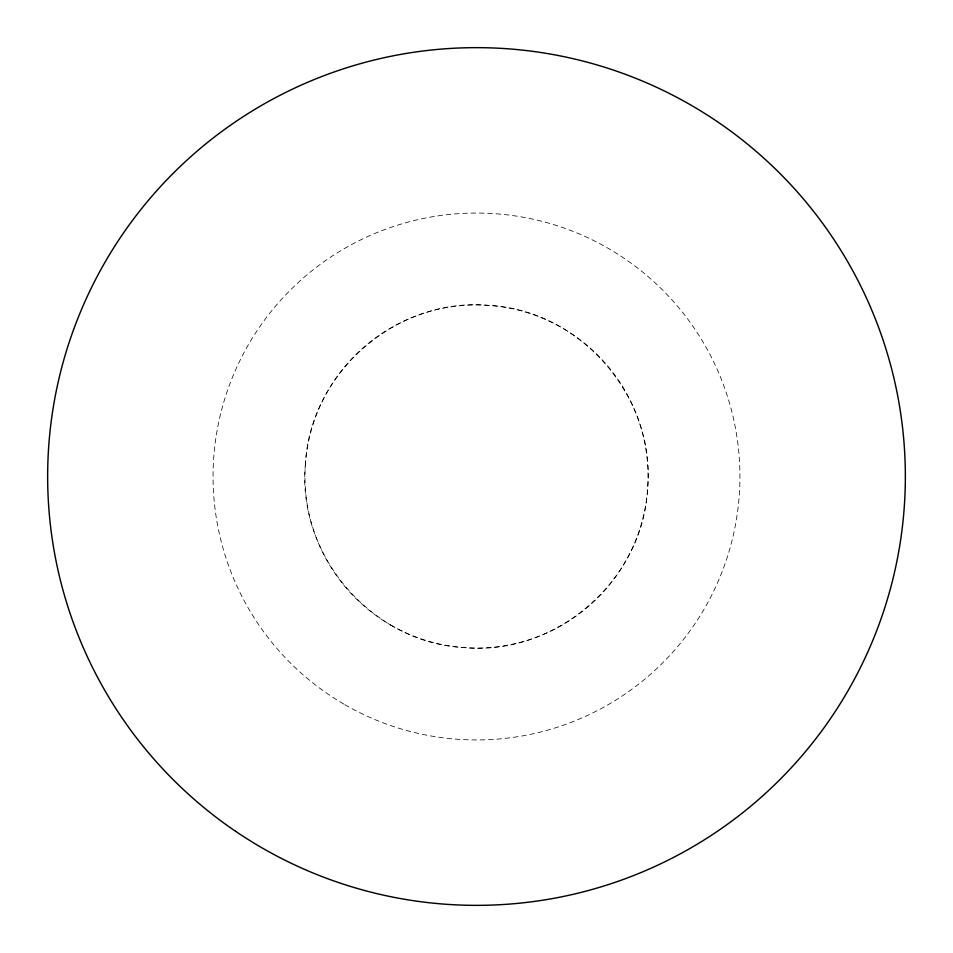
<?xml version="1.0" encoding="UTF-8"?>
<svg xmlns="http://www.w3.org/2000/svg" width="953" height="953" viewBox="0 0 953 953"><rect width="100%" height="100%" fill="white"/><g stroke="black" fill="none" stroke-linecap="round" stroke-linejoin="round"><path stroke-width="0.71" stroke-dasharray="4.76 3.57" d="M305.425 463.837C296.49 555.063 372.266 642.989 463.837 647.575C555.063 656.51 642.989 580.734 647.575 489.163C656.51 397.937 580.734 310.011 489.163 305.425C397.937 296.49 310.011 372.266 305.425 463.837M390.73 625.061A171.54 171.54 0 0 0 648.04 476.5A171.54 171.54 0 0 0 390.73 327.939A171.54 171.54 0 0 0 390.73 625.061M344.783 704.648A263.433 263.433 0 0 0 739.933 476.5A263.433 263.433 0 0 0 344.783 248.352A263.433 263.433 0 0 0 344.783 704.648"/><path stroke-width="1.43" d="M235.534 831.254A428.85 428.85 0 0 0 904.206 507.806A428.85 428.85 0 0 0 289.76 90.44A428.85 428.85 0 0 0 235.534 831.254"/></g></svg>
